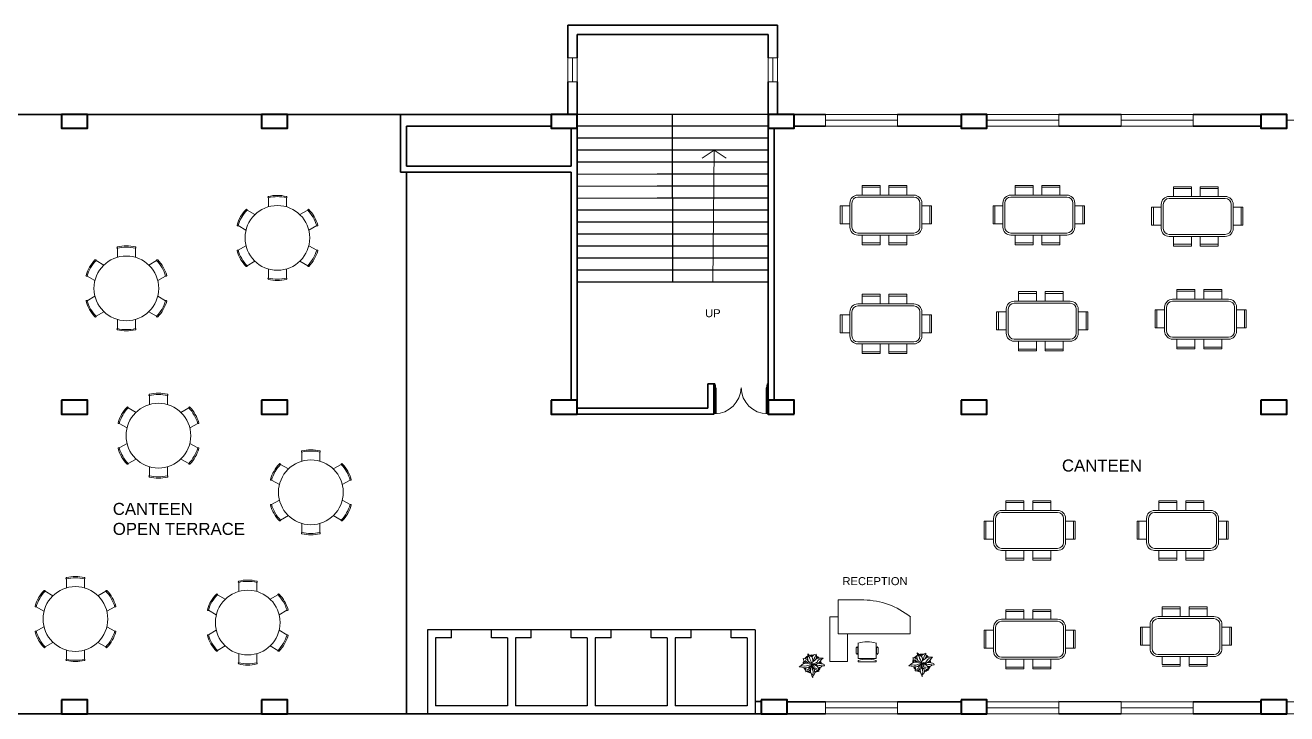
# Model space of a CAD drawing. Header units: millimetres. Extents: x 3079 to 579737, y 1565 to 1161826.
# Drawn here: x 76859 to 108420, y 679722 to 696952 of the extents above; entities that cross this region are included whole.
import ezdxf

# ---------------------------------------------------------------- set-up
doc = ezdxf.new("R2010")
doc.units = ezdxf.units.MM
for name, color, linetype, lineweight in [('1', 7, 'Continuous', 35), ('A_COL', 250, 'Continuous', 40), ('A_ELE1', 250, 'Continuous', 20), ('A_WIN-DOR', 250, 'Continuous', 30), ('IG-Area', 250, 'Continuous', 30), ('SILL', 251, 'Continuous', 18), ('WINDOW', 252, 'Continuous', 15)]:
    doc.layers.add(name, color=color, linetype=linetype, lineweight=lineweight)
doc.layers.add('FURNITURE', color=253, linetype='Continuous', lineweight=5, transparency=0.05)
doc.layers.add('TREES', color=72, linetype='Continuous', lineweight=5, transparency=0.05)
doc.styles.get("Standard").update_dxf_attribs({"font": 'arial.ttf'})

msp = doc.modelspace()

# ---------------------------------------------------------------- linework, layer by layer
for p, q in [((95445, 694722), (90667, 694720)), ((93057, 690521), (93055, 694721)), ((95445, 694722), (95445, 688522)), ((92667, 694422), (90667, 694422)), ((95445, 694422), (92667, 694422)), ((92667, 694122), (90667, 694122)), ((95445, 694122), (92667, 694122)), ((92667, 693822), (90668, 693822)), ((95445, 693822), (92667, 693822)), ((92667, 693522), (90668, 693522)), ((95445, 693522), (92667, 693522)), ((92668, 693221), (90668, 693220)), ((95445, 693222), (92668, 693221)), ((92668, 692921), (90668, 692920)), ((95445, 692922), (92668, 692921)), ((92668, 692621), (90668, 692620)), ((95445, 692622), (92668, 692621)), ((92668, 692322), (90668, 692322)), ((95445, 692322), (92668, 692322)), ((92668, 692022), (90668, 692022)), ((95445, 692022), (92668, 692022)), ((92668, 691721), (90669, 691720)), ((95445, 691722), (92668, 691721)), ((92668, 691422), (90669, 691422)), ((95445, 691422), (92668, 691422)), ((92669, 691122), (90669, 691122)), ((95445, 691122), (92669, 691122)), ((92669, 690822), (90669, 690822)), ((95445, 690822), (92669, 690822)), ((92669, 690521), (90669, 690520)), ((95445, 690522), (92669, 690521)), ((89020, 681822), (86920, 681822)), ((86920, 681822), (86920, 679722)), ((87520, 681622), (87520, 681822)), ((88520, 681622), (88520, 681822)), ((91120, 681822), (89020, 681822)), ((89520, 681622), (89520, 681822)), ((90520, 681622), (90520, 681822)), ((93220, 681822), (91120, 681822)), ((91520, 681622), (91520, 681822)), ((92520, 681622), (92520, 681822)), ((95120, 681822), (93220, 681822)), ((93520, 681622), (93520, 681822)), ((94520, 681622), (94520, 681822)), ((95120, 681822), (95120, 679722)), ((87520, 681622), (87120, 681622)), ((87120, 681622), (87120, 679922)), ((88920, 681622), (88520, 681622)), ((88920, 681622), (88920, 679922)), ((89520, 681622), (89120, 681622)), ((89120, 681622), (89120, 679922)), ((90920, 681622), (90520, 681622)), ((90920, 681622), (90920, 679922)), ((91520, 681622), (91120, 681622)), ((91120, 681622), (91120, 679922)), ((92920, 681622), (92520, 681622)), ((92920, 681622), (92920, 679922)), ((93520, 681622), (93120, 681622)), ((93120, 681622), (93120, 679922)), ((94920, 681622), (94520, 681622)), ((94920, 681622), (94920, 679922)), ((88920, 679922), (87120, 679922)), ((90920, 679922), (89120, 679922)), ((92920, 679922), (91120, 679922)), ((94920, 679922), (93120, 679922)), ((86920, 679722), (89020, 679722)), ((89020, 679722), (86920, 679722)), ((89020, 679722), (91120, 679722)), ((95595, 679722), (90595, 679722)), ((91120, 679722), (93220, 679722)), ((93220, 679722), (95120, 679722))]:
    msp.add_line(p, q)
at = {"layer": '1'}
for p, q in [((95675, 696952), (90437, 696952)), ((90437, 696137), (90437, 696952)), ((95675, 696137), (95675, 696952)), ((95445, 696722), (90667, 696722)), ((90667, 696137), (90667, 696722)), ((95445, 696137), (95445, 696722)), ((90437, 694722), (90437, 695537)), ((90667, 694722), (90667, 695537)), ((95445, 694722), (95445, 695537)), ((95675, 694722), (95675, 695537)), ((73095, 694722), (78420, 694722)), ((78420, 694722), (90667, 694722)), ((86245, 694722), (86245, 693272)), ((95445, 694722), (96095, 694722)), ((96879, 694722), (96095, 694722)), ((98679, 694722), (100270, 694722)), ((100270, 694722), (100920, 694722)), ((102720, 694722), (104279, 694722)), ((106079, 694722), (107770, 694722)), ((86395, 694422), (90017, 694422)), ((86395, 694422), (86395, 693422)), ((90517, 693422), (90517, 694372)), ((90670, 687522), (90667, 694422)), ((95445, 687222), (95445, 694422)), ((95595, 687572), (95595, 694372)), ((96095, 694422), (96879, 694422)), ((98679, 694422), (100270, 694422)), ((102720, 694422), (104279, 694422)), ((106079, 694422), (107770, 694422)), ((86395, 693422), (90517, 693422)), ((86245, 693272), (90517, 693274)), ((86395, 693272), (86395, 687222)), ((90520, 687572), (90517, 693274)), ((93939, 687975), (93939, 687372)), ((93939, 687975), (94089, 687975)), ((94089, 687975), (94089, 687222)), ((83093, 687222), (83095, 687222)), ((83093, 687222), (83093, 687222)), ((86395, 687222), (86395, 679722)), ((90670, 687372), (93939, 687372)), ((90670, 687222), (94089, 687222)), ((95270, 680030), (95120, 680030)), ((96879, 680022), (95920, 680022)), ((98679, 680022), (100270, 680022)), ((104279, 680022), (102720, 680025)), ((107770, 680019), (106079, 680022)), ((96879, 679722), (73095, 679722)), ((100595, 679722), (98679, 679722)), ((100595, 679722), (100895, 679722)), ((104279, 679722), (102720, 679722)), ((108420, 679722), (106079, 679722))]:
    msp.add_line(p, q, dxfattribs=at)
at = {"layer": 'A_COL'}
for points in [[(77770, 694722), (77770, 694372), (78420, 694372), (78420, 694722)], [(82770, 694722), (82770, 694372), (83420, 694372), (83420, 694722)], [(90017, 694722), (90017, 694372), (90667, 694372), (90667, 694722)], [(95445, 694722), (95445, 694372), (96095, 694372), (96095, 694722)], [(100270, 694722), (100270, 694372), (100920, 694372), (100920, 694722)], [(107770, 694722), (107770, 694372), (108420, 694372), (108420, 694722)], [(77770, 687572), (77770, 687222), (78420, 687222), (78420, 687572)], [(82768, 687572), (82768, 687222), (83418, 687222), (83418, 687572)], [(90020, 687572), (90020, 687222), (90670, 687222), (90670, 687572)], [(100270, 687572), (100270, 687222), (100920, 687222), (100920, 687572)], [(107770, 687572), (107770, 687222), (108420, 687222), (108420, 687572)], [(77770, 680072), (77770, 679722), (78420, 679722), (78420, 680072)], [(82770, 680072), (82770, 679722), (83420, 679722), (83420, 680072)], [(95270, 680072), (95270, 679722), (95920, 679722), (95920, 680072)], [(100270, 680072), (100270, 679722), (100920, 679722), (100920, 680072)], [(107770, 680072), (107770, 679722), (108420, 679722), (108420, 680072)]]:
    msp.add_lwpolyline(points, close=True, dxfattribs=at)
msp.add_lwpolyline([(96095, 687222), (96095, 687572), (95445, 687572), (95445, 687222), (96095, 687222)], dxfattribs=at)
at = {"layer": 'A_ELE1', "transparency": 33554687}
for centre, start, end in [((94091, 687900), 271.742, 358.2578), ((95443, 687900), 181.7422, 268.258)]:
    msp.add_arc(centre, 676, start, end, dxfattribs=at)
at = {"layer": 'A_WIN-DOR', "transparency": 33554687}
for p, q in [((94089, 687870), (94089, 687975)), ((94112, 687870), (94089, 687870)), ((94112, 687975), (94112, 687943)), ((94112, 687943), (94121, 687943)), ((94112, 687879), (94112, 687224)), ((94112, 687870), (94112, 687847)), ((94121, 687943), (94121, 687879)), ((94137, 687879), (94137, 687225)), ((94767, 687879), (94767, 687870)), ((94767, 687879), (94767, 687879)), ((94767, 687870), (94767, 687870)), ((95397, 687879), (95397, 687225)), ((95422, 687943), (95413, 687943)), ((95413, 687943), (95413, 687879)), ((95422, 687975), (95422, 687943)), ((95422, 687879), (95422, 687224)), ((95422, 687870), (95422, 687847)), ((95422, 687870), (95445, 687870)), ((95445, 687870), (95445, 687975))]:
    msp.add_line(p, q, dxfattribs=at)
at = {"layer": 'A_WIN-DOR'}
for p, q in [((94112, 687975), (94089, 687975)), ((95422, 687975), (95445, 687975))]:
    msp.add_line(p, q, dxfattribs=at)
at = {"layer": 'A_WIN-DOR', "transparency": 33554687}
for points in [[(94112, 687879), (94137, 687879)], [(94767, 687879), (94767, 687879)], [(95422, 687879), (95397, 687879)]]:
    msp.add_lwpolyline(points, dxfattribs=at)
at = {"layer": 'FURNITURE', "linetype": 'Continuous'}
for p, q in [((97797, 692942), (97797, 692701)), ((98247, 692942), (97797, 692942)), ((97797, 692898), (97797, 692701)), ((98247, 692898), (97797, 692898)), ((98247, 692701), (98247, 692942)), ((98247, 692701), (98247, 692898)), ((98917, 692942), (98467, 692942)), ((98467, 692942), (98467, 692701)), ((98917, 692898), (98467, 692898)), ((98467, 692898), (98467, 692701)), ((98917, 692701), (98917, 692942)), ((98917, 692701), (98917, 692898)), ((101624, 692942), (101624, 692701)), ((102074, 692942), (101624, 692942)), ((101624, 692898), (101624, 692701)), ((102074, 692898), (101624, 692898)), ((102074, 692701), (102074, 692942)), ((102074, 692701), (102074, 692898)), ((102744, 692942), (102294, 692942)), ((102294, 692942), (102294, 692701)), ((102744, 692898), (102294, 692898)), ((102294, 692898), (102294, 692701)), ((102744, 692701), (102744, 692942)), ((102744, 692701), (102744, 692898)), ((105587, 692908), (105587, 692667)), ((106037, 692908), (105587, 692908)), ((105587, 692864), (105587, 692667)), ((106037, 692864), (105587, 692864)), ((106037, 692667), (106037, 692908)), ((106037, 692667), (106037, 692864)), ((106707, 692908), (106257, 692908)), ((106257, 692908), (106257, 692667)), ((106707, 692864), (106257, 692864)), ((106257, 692864), (106257, 692667)), ((106707, 692667), (106707, 692908)), ((106707, 692667), (106707, 692864)), ((97490, 691901), (97490, 692501)), ((97540, 691901), (97540, 692501)), ((97690, 692701), (99090, 692701)), ((97690, 692651), (99090, 692651)), ((99240, 692501), (99240, 691901)), ((99290, 692501), (99290, 691901)), ((101317, 691901), (101317, 692501)), ((101367, 691901), (101367, 692501)), ((101517, 692701), (102917, 692701)), ((101517, 692651), (102917, 692651)), ((103067, 692501), (103067, 691901)), ((103117, 692501), (103117, 691901)), ((105280, 691867), (105280, 692467)), ((105330, 691867), (105330, 692467)), ((105480, 692667), (106880, 692667)), ((105480, 692617), (106880, 692617)), ((107030, 692467), (107030, 691867)), ((107080, 692467), (107080, 691867)), ((97249, 692432), (97249, 691982)), ((97490, 692432), (97249, 692432)), ((97293, 692432), (97293, 691982)), ((97490, 692432), (97293, 692432)), ((99290, 692432), (99487, 692432)), ((99290, 692432), (99531, 692432)), ((99487, 692432), (99487, 691982)), ((99531, 692432), (99531, 691982)), ((101076, 692432), (101076, 691982)), ((101317, 692432), (101076, 692432)), ((101120, 692432), (101120, 691982)), ((101317, 692432), (101120, 692432)), ((103117, 692432), (103314, 692432)), ((103117, 692432), (103358, 692432)), ((103314, 692432), (103314, 691982)), ((103358, 692432), (103358, 691982)), ((105039, 692398), (105039, 691948)), ((105280, 692398), (105039, 692398)), ((105083, 692398), (105083, 691948)), ((105280, 692398), (105083, 692398)), ((107080, 692398), (107277, 692398)), ((107080, 692398), (107321, 692398)), ((107277, 692398), (107277, 691948)), ((107321, 692398), (107321, 691948)), ((97249, 691982), (97490, 691982)), ((97293, 691982), (97490, 691982)), ((99487, 691982), (99290, 691982)), ((99531, 691982), (99290, 691982)), ((101076, 691982), (101317, 691982)), ((101120, 691982), (101317, 691982)), ((103314, 691982), (103117, 691982)), ((103358, 691982), (103117, 691982)), ((105039, 691948), (105280, 691948)), ((105083, 691948), (105280, 691948)), ((107277, 691948), (107080, 691948)), ((107321, 691948), (107080, 691948)), ((99090, 691751), (97690, 691751)), ((99090, 691701), (97690, 691701)), ((97797, 691504), (97797, 691701)), ((97797, 691460), (97797, 691701)), ((98247, 691701), (98247, 691504)), ((98247, 691701), (98247, 691460)), ((98467, 691504), (98467, 691701)), ((98467, 691460), (98467, 691701)), ((98917, 691701), (98917, 691504)), ((98917, 691701), (98917, 691460)), ((102917, 691751), (101517, 691751)), ((102917, 691701), (101517, 691701)), ((101624, 691504), (101624, 691701)), ((101624, 691460), (101624, 691701)), ((102074, 691701), (102074, 691504)), ((102074, 691701), (102074, 691460)), ((102294, 691504), (102294, 691701)), ((102294, 691460), (102294, 691701)), ((102744, 691701), (102744, 691504)), ((102744, 691701), (102744, 691460)), ((106880, 691717), (105480, 691717)), ((106880, 691667), (105480, 691667)), ((105587, 691470), (105587, 691667)), ((105587, 691426), (105587, 691667)), ((106037, 691667), (106037, 691470)), ((106037, 691667), (106037, 691426)), ((106257, 691470), (106257, 691667)), ((106257, 691426), (106257, 691667)), ((106707, 691667), (106707, 691470)), ((106707, 691667), (106707, 691426)), ((98247, 691504), (97797, 691504)), ((98247, 691460), (97797, 691460)), ((98917, 691504), (98467, 691504)), ((98917, 691460), (98467, 691460)), ((102074, 691504), (101624, 691504)), ((102074, 691460), (101624, 691460)), ((102744, 691504), (102294, 691504)), ((102744, 691460), (102294, 691460)), ((106037, 691470), (105587, 691470)), ((106037, 691426), (105587, 691426)), ((106707, 691470), (106257, 691470)), ((106707, 691426), (106257, 691426)), ((101709, 690286), (101709, 690045)), ((102159, 690286), (101709, 690286)), ((102159, 690045), (102159, 690286)), ((102829, 690286), (102379, 690286)), ((102379, 690286), (102379, 690045)), ((102829, 690045), (102829, 690286)), ((105672, 690337), (105672, 690096)), ((106122, 690337), (105672, 690337)), ((105672, 690293), (105672, 690096)), ((106122, 690293), (105672, 690293)), ((106122, 690096), (106122, 690337)), ((106122, 690096), (106122, 690293)), ((106792, 690337), (106342, 690337)), ((106342, 690337), (106342, 690096)), ((106792, 690293), (106342, 690293)), ((106342, 690293), (106342, 690096)), ((106792, 690096), (106792, 690337)), ((106792, 690096), (106792, 690293)), ((97690, 689977), (99090, 689977)), ((97797, 690218), (97797, 689977)), ((98247, 690218), (97797, 690218)), ((97797, 690174), (97797, 689977)), ((98247, 690174), (97797, 690174)), ((98247, 689977), (98247, 690218)), ((98247, 689977), (98247, 690174)), ((98917, 690218), (98467, 690218)), ((98467, 690218), (98467, 689977)), ((98917, 690174), (98467, 690174)), ((98467, 690174), (98467, 689977)), ((98917, 689977), (98917, 690218)), ((98917, 689977), (98917, 690174)), ((101602, 690045), (103002, 690045)), ((101602, 689995), (103002, 689995)), ((101709, 690242), (101709, 690045)), ((102159, 690242), (101709, 690242)), ((102159, 690045), (102159, 690242)), ((102829, 690242), (102379, 690242)), ((102379, 690242), (102379, 690045)), ((102829, 690045), (102829, 690242)), ((105565, 690096), (106965, 690096)), ((105565, 690046), (106965, 690046)), ((97249, 689708), (97249, 689258)), ((97490, 689708), (97249, 689708)), ((97293, 689708), (97293, 689258)), ((97490, 689708), (97293, 689708)), ((97490, 689177), (97490, 689777)), ((97540, 689177), (97540, 689777)), ((97690, 689927), (99090, 689927)), ((99240, 689777), (99240, 689177)), ((99290, 689777), (99290, 689177)), ((99290, 689708), (99487, 689708)), ((99290, 689708), (99531, 689708)), ((99487, 689708), (99487, 689258)), ((99531, 689708), (99531, 689258)), ((101161, 689776), (101161, 689326)), ((101402, 689776), (101161, 689776)), ((101205, 689776), (101205, 689326)), ((101402, 689776), (101205, 689776)), ((101402, 689245), (101402, 689845)), ((101452, 689245), (101452, 689845)), ((103152, 689845), (103152, 689245)), ((103202, 689845), (103202, 689245)), ((103202, 689776), (103399, 689776)), ((103202, 689776), (103443, 689776)), ((103399, 689776), (103399, 689326)), ((103443, 689776), (103443, 689326)), ((105124, 689827), (105124, 689377)), ((105365, 689827), (105124, 689827)), ((105168, 689827), (105168, 689377)), ((105365, 689827), (105168, 689827)), ((105365, 689296), (105365, 689896)), ((105415, 689296), (105415, 689896)), ((107115, 689896), (107115, 689296)), ((107165, 689896), (107165, 689296)), ((107165, 689827), (107362, 689827)), ((107165, 689827), (107406, 689827)), ((107362, 689827), (107362, 689377)), ((107406, 689827), (107406, 689377)), ((101161, 689326), (101402, 689326)), ((101205, 689326), (101402, 689326)), ((103399, 689326), (103202, 689326)), ((103443, 689326), (103202, 689326)), ((105124, 689377), (105365, 689377)), ((105168, 689377), (105365, 689377)), ((107362, 689377), (107165, 689377)), ((107406, 689377), (107165, 689377)), ((97249, 689258), (97490, 689258)), ((97293, 689258), (97490, 689258)), ((99090, 689027), (97690, 689027)), ((99487, 689258), (99290, 689258)), ((99531, 689258), (99290, 689258)), ((103002, 689095), (101602, 689095)), ((103002, 689045), (101602, 689045)), ((101709, 688848), (101709, 689045)), ((101709, 688804), (101709, 689045)), ((102159, 689045), (102159, 688848)), ((102159, 689045), (102159, 688804)), ((102379, 688848), (102379, 689045)), ((102379, 688804), (102379, 689045)), ((102829, 689045), (102829, 688848)), ((102829, 689045), (102829, 688804)), ((106965, 689146), (105565, 689146)), ((106965, 689096), (105565, 689096)), ((105672, 688899), (105672, 689096)), ((105672, 688855), (105672, 689096)), ((106122, 689096), (106122, 688899)), ((106122, 689096), (106122, 688855)), ((106342, 688899), (106342, 689096)), ((106342, 688855), (106342, 689096)), ((106792, 689096), (106792, 688899)), ((106792, 689096), (106792, 688855)), ((99090, 688977), (97690, 688977)), ((97797, 688780), (97797, 688977)), ((97797, 688736), (97797, 688977)), ((98247, 688780), (97797, 688780)), ((98247, 688736), (97797, 688736)), ((98247, 688977), (98247, 688780)), ((98247, 688977), (98247, 688736)), ((98467, 688780), (98467, 688977)), ((98467, 688736), (98467, 688977)), ((98917, 688780), (98467, 688780)), ((98917, 688736), (98467, 688736)), ((98917, 688977), (98917, 688780)), ((98917, 688977), (98917, 688736)), ((102159, 688848), (101709, 688848)), ((102159, 688804), (101709, 688804)), ((102829, 688848), (102379, 688848)), ((102829, 688804), (102379, 688804)), ((106122, 688899), (105672, 688899)), ((106122, 688855), (105672, 688855)), ((106792, 688899), (106342, 688899)), ((106792, 688855), (106342, 688855)), ((101394, 685051), (101394, 684810)), ((101844, 685051), (101394, 685051)), ((101394, 685007), (101394, 684810)), ((101844, 685007), (101394, 685007)), ((101844, 684810), (101844, 685051)), ((101844, 684810), (101844, 685007)), ((102514, 685051), (102064, 685051)), ((102064, 685051), (102064, 684810)), ((102514, 685007), (102064, 685007)), ((102064, 685007), (102064, 684810)), ((102514, 684810), (102514, 685051)), ((102514, 684810), (102514, 685007)), ((105221, 685051), (105221, 684810)), ((105671, 685051), (105221, 685051)), ((105221, 685007), (105221, 684810)), ((105671, 685007), (105221, 685007)), ((105671, 684810), (105671, 685051)), ((105671, 684810), (105671, 685007)), ((106341, 685051), (105891, 685051)), ((105891, 685051), (105891, 684810)), ((106341, 685007), (105891, 685007)), ((105891, 685007), (105891, 684810)), ((106341, 684810), (106341, 685051)), ((106341, 684810), (106341, 685007)), ((101087, 684010), (101087, 684610)), ((101137, 684010), (101137, 684610)), ((101287, 684810), (102687, 684810)), ((101287, 684760), (102687, 684760)), ((102837, 684610), (102837, 684010)), ((102887, 684610), (102887, 684010)), ((104914, 684010), (104914, 684610)), ((104964, 684010), (104964, 684610)), ((105114, 684810), (106514, 684810)), ((105114, 684760), (106514, 684760)), ((106664, 684610), (106664, 684010)), ((106714, 684610), (106714, 684010)), ((100846, 684541), (100846, 684091)), ((101087, 684541), (100846, 684541)), ((100890, 684541), (100890, 684091)), ((101087, 684541), (100890, 684541)), ((102887, 684541), (103084, 684541)), ((102887, 684541), (103128, 684541)), ((103084, 684541), (103084, 684091)), ((103128, 684541), (103128, 684091)), ((104673, 684541), (104673, 684091)), ((104914, 684541), (104673, 684541)), ((104717, 684541), (104717, 684091)), ((104914, 684541), (104717, 684541)), ((106714, 684541), (106911, 684541)), ((106714, 684541), (106955, 684541)), ((106911, 684541), (106911, 684091)), ((106955, 684541), (106955, 684091)), ((100846, 684091), (101087, 684091)), ((100890, 684091), (101087, 684091)), ((103084, 684091), (102887, 684091)), ((103128, 684091), (102887, 684091)), ((104673, 684091), (104914, 684091)), ((104717, 684091), (104914, 684091)), ((106911, 684091), (106714, 684091)), ((106955, 684091), (106714, 684091)), ((102687, 683860), (101287, 683860)), ((102687, 683810), (101287, 683810)), ((101394, 683613), (101394, 683810)), ((101394, 683569), (101394, 683810)), ((101844, 683810), (101844, 683613)), ((101844, 683810), (101844, 683569)), ((102064, 683613), (102064, 683810)), ((102064, 683569), (102064, 683810)), ((102514, 683810), (102514, 683613)), ((102514, 683810), (102514, 683569)), ((106514, 683860), (105114, 683860)), ((106514, 683810), (105114, 683810)), ((105221, 683613), (105221, 683810)), ((105221, 683569), (105221, 683810)), ((105671, 683810), (105671, 683613)), ((105671, 683810), (105671, 683569)), ((105891, 683613), (105891, 683810)), ((105891, 683569), (105891, 683810)), ((106341, 683810), (106341, 683613)), ((106341, 683810), (106341, 683569)), ((101844, 683613), (101394, 683613)), ((101844, 683569), (101394, 683569)), ((102514, 683613), (102064, 683613)), ((102514, 683569), (102064, 683569)), ((105671, 683613), (105221, 683613)), ((105671, 683569), (105221, 683569)), ((106341, 683613), (105891, 683613)), ((106341, 683569), (105891, 683569)), ((105306, 682395), (105306, 682154)), ((105756, 682395), (105306, 682395)), ((105756, 682154), (105756, 682395)), ((106426, 682395), (105976, 682395)), ((105976, 682395), (105976, 682154)), ((106426, 682154), (106426, 682395)), ((101287, 682086), (102687, 682086)), ((101394, 682327), (101394, 682086)), ((101844, 682327), (101394, 682327)), ((101394, 682283), (101394, 682086)), ((101844, 682283), (101394, 682283)), ((101844, 682086), (101844, 682327)), ((101844, 682086), (101844, 682283)), ((102514, 682327), (102064, 682327)), ((102064, 682327), (102064, 682086)), ((102514, 682283), (102064, 682283)), ((102064, 682283), (102064, 682086)), ((102514, 682086), (102514, 682327)), ((102514, 682086), (102514, 682283)), ((105199, 682154), (106599, 682154)), ((105199, 682104), (106599, 682104)), ((105306, 682351), (105306, 682154)), ((105756, 682351), (105306, 682351)), ((105756, 682154), (105756, 682351)), ((106426, 682351), (105976, 682351)), ((105976, 682351), (105976, 682154)), ((106426, 682154), (106426, 682351)), ((100846, 681817), (100846, 681367)), ((101087, 681817), (100846, 681817)), ((100890, 681817), (100890, 681367)), ((101087, 681817), (100890, 681817)), ((101087, 681286), (101087, 681886)), ((101137, 681286), (101137, 681886)), ((101287, 682036), (102687, 682036)), ((102837, 681886), (102837, 681286)), ((102887, 681886), (102887, 681286)), ((102887, 681817), (103084, 681817)), ((102887, 681817), (103128, 681817)), ((103084, 681817), (103084, 681367)), ((103128, 681817), (103128, 681367)), ((104758, 681885), (104758, 681435)), ((104999, 681885), (104758, 681885)), ((104802, 681885), (104802, 681435)), ((104999, 681885), (104802, 681885)), ((104999, 681354), (104999, 681954)), ((105049, 681354), (105049, 681954)), ((106749, 681954), (106749, 681354)), ((106799, 681954), (106799, 681354)), ((106799, 681885), (106996, 681885)), ((106799, 681885), (107040, 681885)), ((106996, 681885), (106996, 681435)), ((107040, 681885), (107040, 681435)), ((104758, 681435), (104999, 681435)), ((104802, 681435), (104999, 681435)), ((106996, 681435), (106799, 681435)), ((107040, 681435), (106799, 681435)), ((100846, 681367), (101087, 681367)), ((100890, 681367), (101087, 681367)), ((102687, 681136), (101287, 681136)), ((103084, 681367), (102887, 681367)), ((103128, 681367), (102887, 681367)), ((106599, 681204), (105199, 681204)), ((106599, 681154), (105199, 681154)), ((105306, 680957), (105306, 681154)), ((105306, 680957), (105306, 681154)), ((105756, 681154), (105756, 680957)), ((105756, 681154), (105756, 680913)), ((105976, 680957), (105976, 681154)), ((105976, 680913), (105976, 681154)), ((106426, 681154), (106426, 680957)), ((106426, 681154), (106426, 680913)), ((102687, 681086), (101287, 681086)), ((101394, 680889), (101394, 681086)), ((101394, 680845), (101394, 681086)), ((101844, 680889), (101394, 680889)), ((101844, 680845), (101394, 680845)), ((101844, 681086), (101844, 680889)), ((101844, 681086), (101844, 680845)), ((102064, 680889), (102064, 681086)), ((102064, 680845), (102064, 681086)), ((102514, 680889), (102064, 680889)), ((102514, 680845), (102064, 680845)), ((102514, 681086), (102514, 680889)), ((102514, 681086), (102514, 680845)), ((105756, 680957), (105306, 680957)), ((105756, 680913), (105306, 680913)), ((106426, 680957), (105976, 680957)), ((106426, 680913), (105976, 680913))]:
    msp.add_line(p, q, dxfattribs=at)
at = {"layer": 'FURNITURE'}
for p, q in [((82942, 692634), (82942, 692408)), ((83392, 692408), (83392, 692634)), ((82606, 692213), (82410, 692327)), ((83925, 692327), (83729, 692213)), ((82185, 691937), (82381, 691824)), ((83954, 691824), (84150, 691937)), ((79164, 691371), (79164, 691145)), ((79614, 691145), (79614, 691371)), ((82381, 691435), (82185, 691322)), ((84150, 691322), (83954, 691435)), ((78827, 690951), (78631, 691064)), ((80146, 691064), (79950, 690951)), ((82410, 690932), (82606, 691046)), ((83729, 691046), (83925, 690932)), ((78406, 690674), (78602, 690561)), ((80175, 690561), (80371, 690674)), ((82942, 690851), (82942, 690625)), ((83392, 690625), (83392, 690851)), ((78602, 690172), (78406, 690059)), ((80371, 690059), (80175, 690172)), ((78631, 689669), (78827, 689783)), ((79950, 689783), (80146, 689669)), ((79164, 689588), (79164, 689362)), ((79614, 689362), (79614, 689588)), ((79966, 687686), (79966, 687459)), ((80416, 687459), (80416, 687686)), ((79630, 687265), (79434, 687378)), ((80949, 687378), (80753, 687265)), ((79209, 686989), (79405, 686876)), ((80978, 686876), (81174, 686989)), ((79405, 686487), (79209, 686374)), ((81174, 686374), (80978, 686487)), ((83779, 686268), (83779, 686042)), ((84229, 686042), (84229, 686268)), ((79434, 685984), (79630, 686097)), ((79966, 685903), (79966, 685677)), ((80416, 685677), (80416, 685903)), ((80753, 686097), (80949, 685984)), ((83443, 685848), (83247, 685961)), ((84762, 685961), (84566, 685848)), ((83022, 685571), (83218, 685458)), ((84791, 685458), (84987, 685571)), ((83218, 685070), (83022, 684957)), ((84987, 684957), (84791, 685070)), ((83247, 684567), (83443, 684680)), ((84566, 684680), (84762, 684567)), ((83779, 684486), (83779, 684259)), ((84229, 684259), (84229, 684486)), ((77890, 683097), (77890, 682871)), ((78340, 682871), (78340, 683097)), ((82200, 683008), (82200, 682782)), ((82650, 682782), (82650, 683008)), ((77553, 682677), (77357, 682790)), ((78872, 682790), (78676, 682677)), ((81864, 682588), (81668, 682701)), ((83182, 682701), (82986, 682588)), ((77132, 682400), (77328, 682287)), ((78901, 682287), (79097, 682400)), ((97197, 682570), (97197, 681725)), ((97840, 682570), (97197, 682570)), ((81443, 682311), (81639, 682198)), ((83211, 682198), (83407, 682311)), ((96986, 682148), (97197, 682148)), ((96986, 681026), (96986, 682148)), ((99002, 682148), (99002, 681725)), ((77328, 681899), (77132, 681786)), ((79097, 681786), (78901, 681899)), ((81639, 681810), (81443, 681696)), ((83407, 681696), (83211, 681810)), ((77357, 681396), (77553, 681509)), ((78676, 681509), (78872, 681396)), ((81668, 681307), (81864, 681420)), ((82986, 681420), (83182, 681307)), ((99002, 681725), (97197, 681725)), ((97430, 681725), (97430, 681026)), ((97697, 681494), (97697, 681104)), ((98147, 681104), (98147, 681494)), ((77890, 681315), (77890, 681088)), ((78340, 681088), (78340, 681315)), ((82200, 681226), (82200, 680999)), ((82650, 680999), (82650, 681226)), ((97647, 681236), (97647, 681370)), ((97660, 681384), (97660, 681394)), ((97660, 681384), (97674, 681384)), ((97674, 681384), (97660, 681384)), ((97674, 681223), (97660, 681223)), ((97660, 681223), (97660, 681213)), ((97664, 681397), (97670, 681397)), ((97664, 681209), (97670, 681209)), ((97674, 681394), (97674, 681384)), ((97674, 681213), (97674, 681223)), ((97687, 681370), (97687, 681236)), ((97697, 681104), (98147, 681104)), ((97868, 681104), (97868, 681091)), ((97976, 681104), (97976, 681091)), ((98157, 681370), (98157, 681236)), ((98170, 681394), (98170, 681384)), ((98184, 681384), (98170, 681384)), ((98170, 681384), (98184, 681384)), ((98170, 681223), (98184, 681223)), ((98170, 681213), (98170, 681223)), ((98180, 681397), (98174, 681397)), ((98180, 681209), (98174, 681209)), ((98184, 681384), (98184, 681394)), ((98184, 681223), (98184, 681213)), ((98197, 681236), (98197, 681370)), ((96986, 681026), (97430, 681026)), ((97697, 681059), (97697, 681024)), ((97697, 681024), (98147, 681024)), ((98147, 681024), (98147, 681059))]:
    msp.add_line(p, q, dxfattribs=at)
for centre in [(83167, 691630), (79389, 690367), (80191, 686681), (84004, 685264), (78115, 682093), (82425, 682004)]:
    msp.add_circle(centre, 810, dxfattribs=at)
for centre, radius, start, end in [((82947, 692650), 16.9, 107.8005, 188.662), ((82945, 692648), 14.7, 185.3119, 258.05), ((83167, 691765), 929, 75.978, 104.022), ((83167, 691733), 929, 75.978, 104.022), ((83387, 692650), 16.9, 351.338, 72.1995), ((83389, 692648), 14.7, 281.95, 354.6881), ((83050, 691697), 929, 135.978, 164.022), ((83078, 691681), 929, 135.978, 164.022), ((82394, 692330), 16.9, 51.338, 132.1995), ((82396, 692331), 14.7, 341.95, 54.6881), ((83939, 692331), 14.7, 125.3119, 198.05), ((83257, 691681), 929, 15.978, 44.022), ((83941, 692330), 16.9, 47.8005, 128.662), ((83284, 691697), 929, 15.978, 44.022), ((82174, 691949), 16.9, 167.8005, 248.662), ((82174, 691947), 14.7, 245.3119, 318.05), ((84161, 691947), 14.7, 221.95, 294.6881), ((84161, 691949), 16.9, 291.338, 12.1995), ((79169, 691387), 16.9, 107.8005, 188.662), ((79167, 691385), 14.7, 185.3119, 258.05), ((79389, 690502), 929, 75.978, 104.022), ((79389, 690470), 929, 75.978, 104.022), ((79609, 691387), 16.9, 351.338, 72.1995), ((79611, 691385), 14.7, 281.95, 354.6881), ((82174, 691310), 16.9, 111.338, 192.1995), ((83050, 691562), 929, 195.978, 224.022), ((82174, 691312), 14.7, 41.95, 114.6881), ((83078, 691578), 929, 195.978, 224.022), ((83257, 691578), 929, 315.978, 344.022), ((83284, 691562), 929, 315.978, 344.022), ((84161, 691312), 14.7, 65.3119, 138.05), ((84161, 691310), 16.9, 347.8005, 68.662), ((79272, 690434), 929, 135.978, 164.022), ((79299, 690418), 929, 135.978, 164.022), ((78615, 691067), 16.9, 51.338, 132.1995), ((78617, 691068), 14.7, 341.95, 54.6881), ((80160, 691068), 14.7, 125.3119, 198.05), ((79478, 690418), 929, 15.978, 44.022), ((80162, 691067), 16.9, 47.8005, 128.662), ((79506, 690434), 929, 15.978, 44.022), ((82394, 690929), 16.9, 227.8005, 308.662), ((82396, 690928), 14.7, 305.3119, 18.05), ((83939, 690928), 14.7, 161.95, 234.6881), ((83941, 690929), 16.9, 231.338, 312.1995), ((78395, 690686), 16.9, 167.8005, 248.662), ((78395, 690684), 14.7, 245.3119, 318.05), ((80382, 690684), 14.7, 221.95, 294.6881), ((80382, 690686), 16.9, 291.338, 12.1995), ((82945, 690611), 14.7, 101.95, 174.6881), ((82947, 690610), 16.9, 171.338, 252.1995), ((83167, 691526), 929, 255.978, 284.022), ((83167, 691494), 929, 255.978, 284.022), ((83389, 690611), 14.7, 5.3119, 78.05), ((83387, 690610), 16.9, 287.8005, 8.662), ((78395, 690047), 16.9, 111.338, 192.1995), ((79272, 690299), 929, 195.978, 224.022), ((78395, 690049), 14.7, 41.95, 114.6881), ((79299, 690315), 929, 195.978, 224.022), ((79478, 690315), 929, 315.978, 344.022), ((79506, 690299), 929, 315.978, 344.022), ((80382, 690049), 14.7, 65.3119, 138.05), ((80382, 690047), 16.9, 347.8005, 68.662), ((78615, 689666), 16.9, 227.8005, 308.662), ((78617, 689665), 14.7, 305.3119, 18.05), ((80160, 689665), 14.7, 161.95, 234.6881), ((80162, 689666), 16.9, 231.338, 312.1995), ((79167, 689348), 14.7, 101.95, 174.6881), ((79169, 689347), 16.9, 171.338, 252.1995), ((79389, 690263), 929, 255.978, 284.022), ((79389, 690231), 929, 255.978, 284.022), ((79611, 689348), 14.7, 5.3119, 78.05), ((79609, 689347), 16.9, 287.8005, 8.662), ((80191, 686817), 929, 75.978, 104.022), ((79971, 687701), 16.9, 107.8005, 188.662), ((79969, 687700), 14.7, 185.3119, 258.05), ((80191, 686785), 929, 75.978, 104.022), ((80411, 687701), 16.9, 351.338, 72.1995), ((80413, 687700), 14.7, 281.95, 354.6881), ((80074, 686749), 929, 135.978, 164.022), ((80102, 686733), 929, 135.978, 164.022), ((79418, 687382), 16.9, 51.338, 132.1995), ((79420, 687383), 14.7, 341.95, 54.6881), ((80963, 687383), 14.7, 125.3119, 198.05), ((80281, 686733), 929, 15.978, 44.022), ((80965, 687382), 16.9, 47.8005, 128.662), ((80308, 686749), 929, 15.978, 44.022), ((79198, 687001), 16.9, 167.8005, 248.662), ((79198, 686999), 14.7, 245.3119, 318.05), ((81185, 686999), 14.7, 221.95, 294.6881), ((81185, 687001), 16.9, 291.338, 12.1995), ((79198, 686362), 16.9, 111.338, 192.1995), ((80074, 686614), 929, 195.978, 224.022), ((79198, 686364), 14.7, 41.95, 114.6881), ((80102, 686630), 929, 195.978, 224.022), ((80281, 686630), 929, 315.978, 344.022), ((80308, 686614), 929, 315.978, 344.022), ((81185, 686364), 14.7, 65.3119, 138.05), ((81185, 686362), 16.9, 347.8005, 68.662), ((83785, 686284), 16.9, 107.8005, 188.662), ((83782, 686283), 14.7, 185.3119, 258.05), ((84004, 685399), 929, 75.978, 104.022), ((84004, 685368), 929, 75.978, 104.022), ((84224, 686284), 16.9, 351.338, 72.1995), ((84226, 686283), 14.7, 281.95, 354.6881), ((79418, 685981), 16.9, 227.8005, 308.662), ((79420, 685980), 14.7, 305.3119, 18.05), ((80963, 685980), 14.7, 161.95, 234.6881), ((80965, 685981), 16.9, 231.338, 312.1995), ((83887, 685332), 929, 135.978, 164.022), ((83915, 685316), 929, 135.978, 164.022), ((83231, 685964), 16.9, 51.338, 132.1995), ((83233, 685966), 14.7, 341.95, 54.6881), ((84776, 685966), 14.7, 125.3119, 198.05), ((84094, 685316), 929, 15.978, 44.022), ((84778, 685964), 16.9, 47.8005, 128.662), ((84121, 685332), 929, 15.978, 44.022), ((79971, 685661), 16.9, 171.338, 252.1995), ((79969, 685663), 14.7, 101.95, 174.6881), ((80191, 686578), 929, 255.978, 284.022), ((80191, 686546), 929, 255.978, 284.022), ((80413, 685663), 14.7, 5.3119, 78.05), ((80411, 685661), 16.9, 287.8005, 8.662), ((83011, 685584), 16.9, 167.8005, 248.662), ((83011, 685581), 14.7, 245.3119, 318.05), ((84998, 685581), 14.7, 221.95, 294.6881), ((84998, 685584), 16.9, 291.338, 12.1995), ((83011, 684944), 16.9, 111.338, 192.1995), ((83887, 685196), 929, 195.978, 224.022), ((83011, 684947), 14.7, 41.95, 114.6881), ((83915, 685212), 929, 195.978, 224.022), ((84094, 685212), 929, 315.978, 344.022), ((84121, 685196), 929, 315.978, 344.022), ((84998, 684947), 14.7, 65.3119, 138.05), ((84998, 684944), 16.9, 347.8005, 68.662), ((83233, 684562), 14.7, 305.3119, 18.05), ((84776, 684562), 14.7, 161.95, 234.6881), ((83231, 684564), 16.9, 227.8005, 308.662), ((83782, 684245), 14.7, 101.95, 174.6881), ((84004, 685160), 929, 255.978, 284.022), ((84226, 684245), 14.7, 5.3119, 78.05), ((84778, 684564), 16.9, 231.338, 312.1995), ((83785, 684244), 16.9, 171.338, 252.1995), ((84004, 685129), 929, 255.978, 284.022), ((84224, 684244), 16.9, 287.8005, 8.662), ((77895, 683113), 16.9, 107.8005, 188.662), ((77893, 683112), 14.7, 185.3119, 258.05), ((78115, 682228), 929, 75.978, 104.022), ((78115, 682196), 929, 75.978, 104.022), ((78335, 683113), 16.9, 351.338, 72.1995), ((78337, 683112), 14.7, 281.95, 354.6881), ((82205, 683024), 16.9, 107.8005, 188.662), ((82203, 683023), 14.7, 185.3119, 258.05), ((82425, 682139), 929, 75.978, 104.022), ((82425, 682107), 929, 75.978, 104.022), ((82645, 683024), 16.9, 351.338, 72.1995), ((82647, 683023), 14.7, 281.95, 354.6881), ((77998, 682161), 929, 135.978, 164.022), ((78025, 682145), 929, 135.978, 164.022), ((77341, 682793), 16.9, 51.338, 132.1995), ((77343, 682795), 14.7, 341.95, 54.6881), ((78886, 682795), 14.7, 125.3119, 198.05), ((78205, 682145), 929, 15.978, 44.022), ((78888, 682793), 16.9, 47.8005, 128.662), ((78232, 682161), 929, 15.978, 44.022), ((82308, 682071), 929, 135.978, 164.022), ((82335, 682056), 929, 135.978, 164.022), ((81652, 682704), 16.9, 51.338, 132.1995), ((81654, 682705), 14.7, 341.95, 54.6881), ((83196, 682705), 14.7, 125.3119, 198.05), ((82515, 682056), 929, 15.978, 44.022), ((83198, 682704), 16.9, 47.8005, 128.662), ((82542, 682071), 929, 15.978, 44.022), ((77122, 682413), 16.9, 167.8005, 248.662), ((77122, 682410), 14.7, 245.3119, 318.05), ((79108, 682410), 14.7, 221.95, 294.6881), ((79108, 682413), 16.9, 291.338, 12.1995), ((97805, 680665), 1906, 51.0807, 88.9531), ((81432, 682324), 16.9, 167.8005, 248.662), ((81432, 682321), 14.7, 245.3119, 318.05), ((83418, 682321), 14.7, 221.95, 294.6881), ((83418, 682324), 16.9, 291.338, 12.1995), ((77122, 681773), 16.9, 111.338, 192.1995), ((77998, 682025), 929, 195.978, 224.022), ((77122, 681776), 14.7, 41.95, 114.6881), ((78025, 682041), 929, 195.978, 224.022), ((78205, 682041), 929, 315.978, 344.022), ((78232, 682025), 929, 315.978, 344.022), ((79108, 681776), 14.7, 65.3119, 138.05), ((79108, 681773), 16.9, 347.8005, 68.662), ((81432, 681684), 16.9, 111.338, 192.1995), ((82308, 681936), 929, 195.978, 224.022), ((81432, 681687), 14.7, 41.95, 114.6881), ((82335, 681952), 929, 195.978, 224.022), ((82515, 681952), 929, 315.978, 344.022), ((82542, 681936), 929, 315.978, 344.022), ((83418, 681687), 14.7, 65.3119, 138.05), ((83418, 681684), 16.9, 347.8005, 68.662), ((97922, 680697), 827, 74.2216, 105.7784), ((77341, 681393), 16.9, 227.8005, 308.662), ((77343, 681391), 14.7, 305.3119, 18.05), ((78886, 681391), 14.7, 161.95, 234.6881), ((78888, 681393), 16.9, 231.338, 312.1995), ((81652, 681303), 16.9, 227.8005, 308.662), ((81654, 681302), 14.7, 305.3119, 18.05), ((83196, 681302), 14.7, 161.95, 234.6881), ((83198, 681303), 16.9, 231.338, 312.1995), ((97660, 681370), 13.4, 90, 180), ((97660, 681236), 13.4, 180, 270), ((97664, 681394), 3.35, 90, 180), ((97664, 681213), 3.35, 180, 270), ((97670, 681394), 3.35, 0, 90), ((97670, 681213), 3.35, 270, 0), ((97674, 681370), 13.4, 0, 90), ((97674, 681236), 13.4, 270, 0), ((98170, 681370), 13.4, 90, 180), ((98170, 681236), 13.4, 180, 270), ((98174, 681394), 3.35, 90, 180), ((98174, 681213), 3.35, 180, 270), ((98180, 681394), 3.35, 0, 90), ((98180, 681213), 3.35, 270, 0), ((98184, 681370), 13.4, 0, 90), ((98184, 681236), 13.4, 270, 0), ((77893, 681074), 14.7, 101.95, 174.6881), ((77895, 681073), 16.9, 171.338, 252.1995), ((78115, 681989), 929, 255.978, 284.022), ((78115, 681958), 929, 255.978, 284.022), ((78337, 681074), 14.7, 5.3119, 78.05), ((78335, 681073), 16.9, 287.8005, 8.662), ((82203, 680985), 14.7, 101.95, 174.6881), ((82205, 680984), 16.9, 171.338, 252.1995), ((82425, 681900), 929, 255.978, 284.022), ((82425, 681869), 929, 255.978, 284.022), ((82647, 680985), 14.7, 5.3119, 78.05), ((82645, 680984), 16.9, 287.8005, 8.662), ((97922, 680263), 827, 74.2216, 105.7784)]:
    msp.add_arc(centre, radius, start, end, dxfattribs=at)
at = {"layer": 'FURNITURE', "linetype": 'Continuous'}
for centre, radius, start, end in [((97690, 692501), 200, 90, 180), ((97690, 692501), 150, 90, 180), ((99090, 692501), 200, 0, 90), ((99090, 692501), 150, 0, 90), ((101517, 692501), 200, 90, 180), ((101517, 692501), 150, 90, 180), ((102917, 692501), 200, 0, 90), ((102917, 692501), 150, 0, 90), ((105480, 692467), 200, 90, 180), ((105480, 692467), 150, 90, 180), ((106880, 692467), 200, 0, 90), ((106880, 692467), 150, 0, 90), ((97690, 691901), 200, 180, 270), ((97690, 691901), 150, 180, 270), ((99090, 691901), 200, 270, 0), ((99090, 691901), 150, 270, 0), ((101517, 691901), 200, 180, 270), ((101517, 691901), 150, 180, 270), ((102917, 691901), 200, 270, 0), ((102917, 691901), 150, 270, 0), ((105480, 691867), 200, 180, 270), ((105480, 691867), 150, 180, 270), ((106880, 691867), 200, 270, 0), ((106880, 691867), 150, 270, 0), ((97690, 689777), 200, 90, 180), ((99090, 689777), 200, 0, 90), ((101602, 689845), 200, 90, 180), ((101602, 689845), 150, 90, 180), ((103002, 689845), 200, 0, 90), ((103002, 689845), 150, 0, 90), ((105565, 689896), 200, 90, 180), ((105565, 689896), 150, 90, 180), ((106965, 689896), 200, 0, 90), ((106965, 689896), 150, 0, 90), ((97690, 689777), 150, 90, 180), ((99090, 689777), 150, 0, 90), ((97690, 689177), 200, 180, 270), ((97690, 689177), 150, 180, 270), ((99090, 689177), 200, 270, 0), ((99090, 689177), 150, 270, 0), ((101602, 689245), 200, 180, 270), ((101602, 689245), 150, 180, 270), ((103002, 689245), 200, 270, 0), ((103002, 689245), 150, 270, 0), ((105565, 689296), 200, 180, 270), ((105565, 689296), 150, 180, 270), ((106965, 689296), 200, 270, 0), ((106965, 689296), 150, 270, 0), ((101287, 684610), 200, 90, 180), ((101287, 684610), 150, 90, 180), ((102687, 684610), 200, 0, 90), ((102687, 684610), 150, 0, 90), ((105114, 684610), 200, 90, 180), ((105114, 684610), 150, 90, 180), ((106514, 684610), 200, 0, 90), ((106514, 684610), 150, 0, 90), ((101287, 684010), 200, 180, 270), ((101287, 684010), 150, 180, 270), ((102687, 684010), 200, 270, 0), ((102687, 684010), 150, 270, 0), ((105114, 684010), 200, 180, 270), ((105114, 684010), 150, 180, 270), ((106514, 684010), 200, 270, 0), ((106514, 684010), 150, 270, 0), ((101287, 681886), 200, 90, 180), ((102687, 681886), 200, 0, 90), ((105199, 681954), 200, 90, 180), ((105199, 681954), 150, 90, 180), ((106599, 681954), 200, 0, 90), ((106599, 681954), 150, 0, 90), ((101287, 681886), 150, 90, 180), ((102687, 681886), 150, 0, 90), ((101287, 681286), 200, 180, 270), ((101287, 681286), 150, 180, 270), ((102687, 681286), 200, 270, 0), ((102687, 681286), 150, 270, 0), ((105199, 681354), 200, 180, 270), ((105199, 681354), 150, 180, 270), ((106599, 681354), 200, 270, 0), ((106599, 681354), 150, 270, 0)]:
    msp.add_arc(centre, radius, start, end, dxfattribs=at)
at = {"layer": 'SILL'}
for p, q in [((90437, 696137), (90437, 695537)), ((90667, 696137), (90667, 695537)), ((95445, 696137), (95445, 695537)), ((95675, 696137), (95675, 695537)), ((96879, 694722), (98679, 694722)), ((100920, 694722), (102720, 694722)), ((104279, 694722), (106079, 694722)), ((96879, 694422), (98679, 694422)), ((102720, 694422), (100920, 694422)), ((104279, 694422), (106079, 694422)), ((94093, 693822), (93795, 693622)), ((94057, 690521), (94093, 693822)), ((94093, 693822), (94392, 693622)), ((98679, 680022), (96879, 680022)), ((102720, 680022), (100920, 680022)), ((106079, 680022), (104279, 680022)), ((110220, 680022), (108420, 680022)), ((96879, 679722), (98679, 679722)), ((102720, 679722), (100920, 679722)), ((104279, 679722), (106079, 679722)), ((110220, 679722), (108420, 679722))]:
    msp.add_line(p, q, dxfattribs=at)
at = {"layer": 'TREES'}
for p, q in [((96378, 681096), (96322, 681103)), ((96322, 681103), (96329, 681083)), ((96420, 681076), (96378, 681096)), ((96439, 681167), (96428, 681125)), ((96428, 681125), (96434, 681078)), ((96474, 681191), (96436, 681220)), ((96436, 681220), (96439, 681167)), ((96483, 681131), (96450, 681181)), ((96512, 681160), (96474, 681191)), ((96491, 681094), (96483, 681131)), ((96543, 681137), (96512, 681160)), ((96555, 681106), (96543, 681137)), ((96554, 681162), (96545, 681137)), ((96592, 681194), (96554, 681162)), ((96564, 681066), (96555, 681106)), ((96600, 681104), (96564, 681034)), ((96612, 681203), (96592, 681194)), ((96609, 681128), (96600, 681104)), ((96636, 681190), (96609, 681128)), ((96646, 681216), (96612, 681203)), ((96633, 681073), (96656, 681116)), ((96692, 681114), (96642, 681085)), ((96651, 681180), (96646, 681216)), ((96657, 681150), (96651, 681180)), ((96656, 681116), (96657, 681150)), ((96782, 681115), (96692, 681114)), ((96820, 681115), (96782, 681115)), ((96788, 681088), (96820, 681115)), ((99118, 681119), (99062, 681125)), ((99062, 681125), (99069, 681106)), ((99069, 681106), (99076, 681069)), ((99160, 681098), (99118, 681119)), ((99180, 681080), (99160, 681098)), ((99179, 681190), (99168, 681147)), ((99168, 681147), (99174, 681101)), ((99174, 681101), (99190, 681058)), ((99214, 681213), (99176, 681243)), ((99176, 681243), (99179, 681190)), ((99223, 681153), (99190, 681204)), ((99252, 681183), (99214, 681213)), ((99231, 681117), (99223, 681153)), ((99253, 681071), (99231, 681117)), ((99283, 681159), (99252, 681183)), ((99295, 681129), (99283, 681159)), ((99293, 681184), (99284, 681160)), ((99332, 681217), (99293, 681184)), ((99304, 681089), (99295, 681129)), ((99340, 681127), (99304, 681056)), ((99352, 681226), (99332, 681217)), ((99348, 681151), (99340, 681127)), ((99382, 681108), (99347, 681078)), ((99376, 681213), (99348, 681151)), ((99386, 681238), (99352, 681226)), ((99373, 681096), (99396, 681138)), ((99432, 681136), (99382, 681108)), ((99391, 681202), (99386, 681238)), ((99397, 681173), (99391, 681202)), ((99396, 681138), (99397, 681173)), ((99522, 681138), (99432, 681136)), ((99445, 681092), (99460, 681098)), ((99460, 681098), (99496, 681110)), ((99490, 681058), (99528, 681110)), ((99560, 681138), (99522, 681138)), ((99528, 681110), (99560, 681138)), ((96222, 680898), (96269, 680933)), ((96287, 680889), (96222, 680898)), ((96269, 680933), (96299, 680959)), ((96309, 680921), (96284, 680915)), ((96356, 680875), (96287, 680889)), ((96299, 680959), (96352, 680981)), ((96359, 680914), (96309, 680921)), ((96329, 681083), (96336, 681046)), ((96336, 681046), (96367, 681023)), ((96352, 680981), (96400, 680990)), ((96445, 680882), (96356, 680875)), ((96403, 680918), (96359, 680914)), ((96367, 681023), (96398, 680991)), ((96395, 681033), (96378, 681065)), ((96387, 680773), (96389, 680817)), ((96389, 680817), (96391, 680846)), ((96391, 680846), (96408, 680881)), ((96418, 681013), (96395, 681033)), ((96400, 680990), (96461, 680991)), ((96469, 680942), (96403, 680918)), ((96446, 680779), (96414, 680777)), ((96449, 680995), (96418, 681013)), ((96419, 680807), (96433, 680818)), ((96440, 681057), (96420, 681076)), ((96433, 680818), (96458, 680834)), ((96434, 681078), (96450, 681035)), ((96512, 680922), (96445, 680882)), ((96485, 680810), (96446, 680779)), ((96450, 681035), (96476, 681016)), ((96458, 680834), (96476, 680864)), ((96461, 680991), (96509, 680984)), ((96550, 680969), (96469, 680942)), ((96476, 681016), (96495, 680990)), ((96476, 680864), (96487, 680908)), ((96504, 680839), (96485, 680810)), ((96514, 681049), (96491, 681094)), ((96495, 680990), (96505, 680986)), ((96505, 680853), (96509, 680888)), ((96505, 680813), (96505, 680853)), ((96505, 680772), (96505, 680813)), ((96509, 680984), (96554, 680970)), ((96509, 680888), (96518, 680930)), ((96554, 680970), (96512, 680922)), ((96523, 681014), (96514, 681049)), ((96549, 680978), (96523, 681014)), ((96543, 680954), (96542, 680890)), ((96542, 680890), (96544, 680840)), ((96570, 681030), (96544, 680980)), ((96544, 680980), (96550, 680965)), ((96544, 680959), (96550, 680960)), ((96549, 680921), (96544, 680959)), ((96544, 680840), (96565, 680816)), ((96547, 680964), (96577, 680954)), ((96561, 680895), (96549, 680921)), ((96550, 680965), (96600, 680984)), ((96550, 680960), (96577, 680939)), ((96562, 680860), (96561, 680895)), ((96562, 681022), (96564, 681066)), ((96593, 680835), (96562, 680860)), ((96565, 680816), (96569, 680795)), ((96569, 680795), (96575, 680736)), ((96607, 681055), (96570, 681030)), ((96577, 680954), (96649, 680965)), ((96577, 680939), (96596, 680907)), ((96596, 680907), (96589, 680875)), ((96589, 680875), (96608, 680862)), ((96640, 680826), (96593, 680835)), ((96594, 680958), (96634, 680933)), ((96594, 680840), (96605, 680801)), ((96600, 680984), (96647, 680993)), ((96605, 680801), (96613, 680747)), ((96642, 681085), (96607, 681055)), ((96608, 680862), (96638, 680862)), ((96668, 680941), (96630, 680964)), ((96634, 680933), (96676, 680905)), ((96638, 680862), (96659, 680855)), ((96683, 680809), (96640, 680826)), ((96647, 680993), (96678, 681022)), ((96649, 680965), (96692, 680979)), ((96714, 680929), (96668, 680941)), ((96676, 680905), (96696, 680855)), ((96678, 681022), (96689, 681051)), ((96678, 680899), (96702, 680886)), ((96709, 680779), (96683, 680809)), ((96689, 681051), (96705, 681069)), ((96692, 680979), (96724, 681009)), ((96696, 680855), (96703, 680816)), ((96702, 680886), (96738, 680880)), ((96703, 680816), (96709, 680779)), ((96705, 681069), (96720, 681076)), ((96726, 680981), (96707, 680985)), ((96745, 680933), (96714, 680929)), ((96720, 681076), (96756, 681088)), ((96724, 681009), (96750, 681035)), ((96773, 680976), (96726, 680981)), ((96738, 680880), (96766, 680889)), ((96800, 680943), (96745, 680933)), ((96750, 681035), (96788, 681088)), ((96766, 680889), (96788, 680910)), ((96817, 680969), (96773, 680976)), ((96788, 680910), (96812, 680918)), ((96812, 680918), (96849, 680922)), ((96847, 680951), (96817, 680969)), ((96856, 680924), (96847, 680951)), ((96849, 680922), (96856, 680924)), ((98962, 680921), (99009, 680956)), ((99027, 680912), (98962, 680921)), ((99009, 680956), (99039, 680982)), ((99049, 680944), (99024, 680938)), ((99095, 680897), (99027, 680912)), ((99039, 680982), (99092, 681004)), ((99099, 680937), (99049, 680944)), ((99076, 681069), (99107, 681046)), ((99092, 681004), (99140, 681012)), ((99185, 680905), (99095, 680897)), ((99143, 680940), (99099, 680937)), ((99107, 681046), (99138, 681014)), ((99135, 681055), (99118, 681087)), ((99127, 680796), (99129, 680840)), ((99154, 680799), (99127, 680796)), ((99129, 680840), (99131, 680869)), ((99131, 680869), (99148, 680903)), ((99158, 681036), (99135, 681055)), ((99140, 681012), (99201, 681014)), ((99209, 680965), (99143, 680940)), ((99186, 680802), (99154, 680799)), ((99189, 681017), (99158, 681036)), ((99159, 680830), (99173, 680841)), ((99173, 680841), (99198, 680857)), ((99252, 680945), (99185, 680905)), ((99225, 680833), (99186, 680802)), ((99190, 681058), (99215, 681038)), ((99198, 680857), (99215, 680886)), ((99201, 681014), (99248, 681006)), ((99290, 680992), (99209, 680965)), ((99215, 681038), (99235, 681012)), ((99215, 680886), (99227, 680931)), ((99244, 680862), (99225, 680833)), ((99235, 681012), (99245, 681009)), ((99245, 680875), (99248, 680911)), ((99245, 680836), (99245, 680875)), ((99245, 680794), (99245, 680836)), ((99266, 680737), (99245, 680794)), ((99248, 681006), (99294, 680993)), ((99248, 680911), (99258, 680952)), ((99294, 680993), (99252, 680945)), ((99263, 681037), (99253, 681071)), ((99289, 681000), (99263, 681037)), ((99283, 680977), (99282, 680913)), ((99282, 680913), (99284, 680863)), ((99310, 681053), (99284, 681003)), ((99284, 681003), (99290, 680988)), ((99284, 680982), (99290, 680983)), ((99289, 680944), (99284, 680982)), ((99284, 680863), (99305, 680839)), ((99287, 680987), (99317, 680977)), ((99301, 680918), (99289, 680944)), ((99290, 680988), (99340, 681006)), ((99290, 680983), (99317, 680962)), ((99302, 680883), (99301, 680918)), ((99302, 681044), (99304, 681089)), ((99333, 680858), (99302, 680883)), ((99305, 680839), (99308, 680818)), ((99308, 680818), (99315, 680759)), ((99347, 681078), (99310, 681053)), ((99317, 680977), (99389, 680988)), ((99317, 680962), (99336, 680929)), ((99336, 680929), (99329, 680897)), ((99329, 680897), (99348, 680885)), ((99380, 680848), (99333, 680858)), ((99334, 680981), (99373, 680956)), ((99334, 680863), (99345, 680824)), ((99340, 681006), (99387, 681016)), ((99345, 680824), (99353, 680770)), ((99348, 680885), (99378, 680885)), ((99408, 680963), (99370, 680987)), ((99373, 680956), (99416, 680928)), ((99378, 680885), (99399, 680878)), ((99422, 680831), (99380, 680848)), ((99387, 681016), (99417, 681044)), ((99389, 680988), (99432, 681001)), ((99454, 680951), (99408, 680963)), ((99416, 680928), (99436, 680878)), ((99417, 681044), (99428, 681074)), ((99417, 680922), (99442, 680908)), ((99449, 680802), (99422, 680831)), ((99428, 681074), (99445, 681092)), ((99432, 681001), (99464, 681032)), ((99436, 680878), (99443, 680839)), ((99442, 680908), (99477, 680902)), ((99443, 680839), (99449, 680802)), ((99466, 681004), (99447, 681008)), ((99485, 680956), (99454, 680951)), ((99464, 681032), (99490, 681058)), ((99513, 680999), (99466, 681004)), ((99477, 680902), (99506, 680912)), ((99540, 680966), (99485, 680956)), ((99506, 680912), (99528, 680933)), ((99557, 680992), (99513, 680999)), ((99528, 680933), (99552, 680940)), ((99552, 680940), (99589, 680945)), ((99586, 680973), (99557, 680992)), ((99596, 680946), (99586, 680973)), ((99589, 680945), (99596, 680946)), ((96414, 680777), (96387, 680773)), ((96526, 680714), (96505, 680772)), ((96547, 680655), (96526, 680714)), ((96560, 680627), (96547, 680655)), ((96575, 680736), (96557, 680700)), ((96561, 680653), (96560, 680627)), ((96569, 680681), (96561, 680653)), ((96598, 680703), (96569, 680681)), ((96613, 680747), (96598, 680703)), ((99287, 680678), (99266, 680737)), ((99300, 680650), (99287, 680678)), ((99315, 680759), (99297, 680722)), ((99301, 680676), (99300, 680650)), ((99308, 680704), (99301, 680676)), ((99338, 680726), (99308, 680704)), ((99353, 680770), (99338, 680726))]:
    msp.add_line(p, q, dxfattribs=at)
for centre, radius, start, end in [((96546, 680967), 226, 118.3455, 144.4541), ((96546, 680967), 207, 123.3868, 142.0756), ((96546, 680967), 226, 79.7038, 106.1281), ((96546, 680967), 207, 84.1886, 102.4028), ((96546, 680967), 226, 40.6606, 61.3393), ((96546, 680967), 207, 45.0835, 57.5023), ((99286, 680989), 226, 118.3455, 144.4541), ((99286, 680989), 207, 123.3868, 142.0756), ((99286, 680989), 226, 79.7038, 106.1281), ((99286, 680989), 207, 84.1886, 102.4028), ((99286, 680989), 226, 40.6606, 61.3393), ((99286, 680989), 207, 45.0835, 57.5023), ((96546, 680967), 226, 158.5862, 179.7442), ((96546, 680967), 226, 202.9768, 225.8473), ((96546, 680967), 207, 160.6559, 177.5057), ((96546, 680967), 207, 206.2761, 221.1349), ((96546, 680967), 207, 242.6899, 259.5346), ((96546, 680967), 207, 287.9864, 310.5771), ((96546, 680967), 226, 287.123, 310.9816), ((96546, 680967), 207, 318.4756, 335.3347), ((96546, 680967), 226, 314.8021, 339.1804), ((96546, 680967), 207, 3.2699, 17.4002), ((96546, 680967), 226, 2.503, 20.4563), ((99286, 680989), 226, 158.5862, 179.7442), ((99286, 680989), 226, 202.9768, 225.8473), ((99286, 680989), 207, 160.6559, 177.5057), ((99286, 680989), 207, 206.2761, 221.1349), ((99286, 680989), 226, 236.9563, 262.295), ((99286, 680989), 207, 242.6899, 259.5346), ((99286, 680989), 207, 287.9864, 310.5771), ((99286, 680989), 226, 287.123, 310.9816), ((99286, 680989), 207, 318.4756, 335.3347), ((99286, 680989), 226, 314.8021, 339.1804), ((99286, 680989), 207, 3.2699, 17.4002), ((99286, 680989), 226, 2.503, 20.4563), ((96546, 680967), 226, 236.9563, 262.295)]:
    msp.add_arc(centre, radius, start, end, dxfattribs=at)
at = {"layer": 'WINDOW'}
for p, q in [((90437, 696137), (90667, 696137)), ((90552, 695537), (90552, 696137)), ((95675, 696137), (95445, 696137)), ((95560, 695537), (95560, 696137)), ((90437, 695537), (90667, 695537)), ((95675, 695537), (95445, 695537)), ((96879, 694722), (96879, 694422)), ((98679, 694722), (98679, 694422)), ((100920, 694722), (100920, 694422)), ((102720, 694722), (102720, 694422)), ((104279, 694722), (104279, 694422)), ((106079, 694722), (106079, 694422)), ((96879, 694572), (98679, 694572)), ((100920, 694572), (102720, 694572)), ((104279, 694572), (106079, 694572)), ((110220, 694572), (108420, 694572)), ((96879, 680022), (96879, 679722)), ((96879, 679872), (98679, 679872)), ((98679, 680022), (98679, 679722)), ((100920, 680022), (100920, 679722)), ((100920, 679872), (102720, 679872)), ((102720, 680022), (102720, 679722)), ((104279, 680022), (104279, 679722)), ((104279, 679872), (106079, 679872)), ((106079, 680022), (106079, 679722))]:
    msp.add_line(p, q, dxfattribs=at)

# ---------------------------------------------------------------- texts
at = {"layer": 'IG-Area', "attachment_point": 1}
for s, insert, char_height in [('UP', (93868, 689846), 200), ('CANTEEN', (102795, 686084), 300), ('CANTEEN\\POPEN TERRACE ', (79049, 684999), 300), ('RECEPTION', (97304, 683141), 200)]:
    msp.add_mtext_dynamic_manual_height_columns(s, width=38356.19, gutter_width=12.5, heights=[0], dxfattribs=dict(at, insert=insert, char_height=char_height))

doc.saveas('drawing.dxf')
